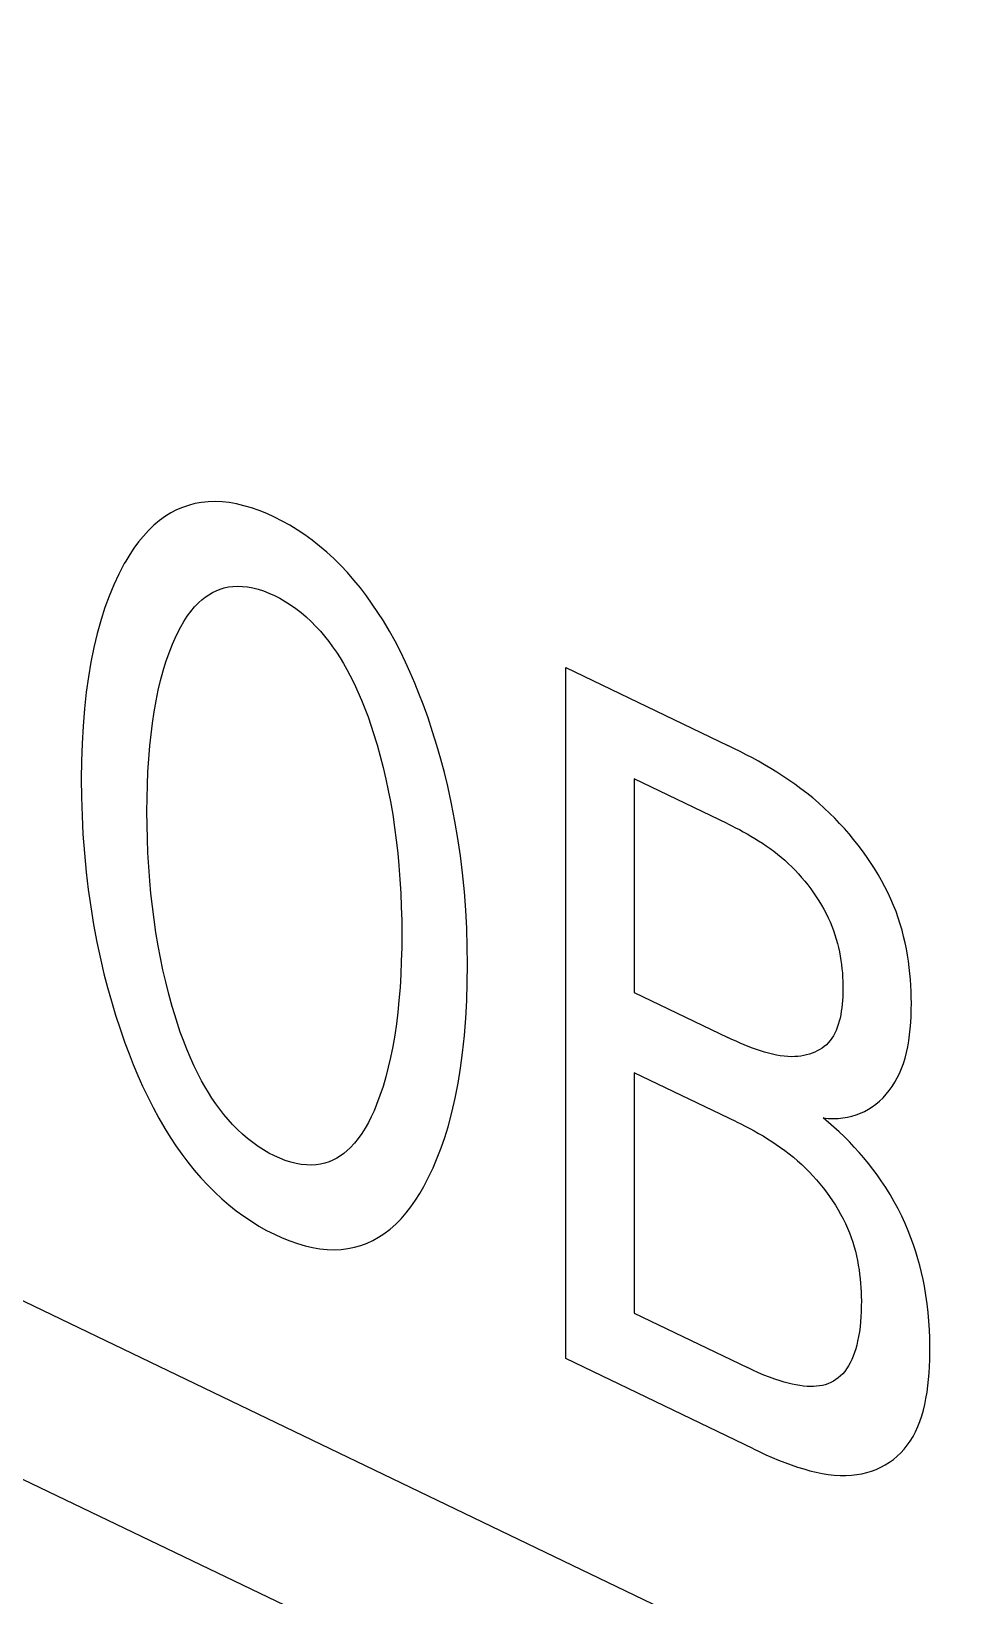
# Model space of a CAD drawing. Extents: x 0 to 420, y 0 to 297.
# Drawn here: x 198.578 to 200.436, y 119.45 to 122.592 of the extents above; entities that cross this region are included whole.
import ezdxf

# ---------------------------------------------------------------- set-up
doc = ezdxf.new("R2010")
doc.units = 0
doc.header["$LTSCALE"] = 23.1
doc.layers.add('40000_ISO', color=7, linetype='CONTINUOUS')

msp = doc.modelspace()

# ---------------------------------------------------------------- linework, layer by layer
at = {"layer": '40000_ISO', "color": 7, "linetype": 'CONTINUOUS'}
for p, q in [((151.239, 142.7894), (204.6505, 117.1157)), ((151.4456, 142.3318), (204.8571, 116.6581)), ((198.8703, 121.6311), (198.8589, 121.6252)), ((198.8821, 121.6362), (198.8703, 121.6311)), ((198.8943, 121.6404), (198.8821, 121.6362)), ((198.907, 121.6438), (198.8943, 121.6404)), ((198.9202, 121.6462), (198.907, 121.6438)), ((198.9337, 121.6477), (198.9202, 121.6462)), ((198.9477, 121.6481), (198.9337, 121.6477)), ((198.9617, 121.6475), (198.9477, 121.6481)), ((198.9762, 121.6458), (198.9617, 121.6475)), ((198.9908, 121.6432), (198.9762, 121.6458)), ((199.0057, 121.6397), (198.9908, 121.6432)), ((199.0208, 121.6352), (199.0057, 121.6397)), ((199.036, 121.6299), (199.0208, 121.6352)), ((199.0514, 121.6237), (199.036, 121.6299)), ((198.8245, 121.6003), (198.8137, 121.5899)), ((198.836, 121.6099), (198.8245, 121.6003)), ((198.8481, 121.6186), (198.836, 121.6099)), ((198.8589, 121.6252), (198.8481, 121.6186)), ((199.0667, 121.6167), (199.0514, 121.6237)), ((199.0821, 121.6089), (199.0667, 121.6167)), ((199.0975, 121.6003), (199.0821, 121.6089)), ((199.1127, 121.591), (199.0975, 121.6003)), ((198.7939, 121.567), (198.7847, 121.5545)), ((198.8035, 121.5788), (198.7939, 121.567)), ((198.8137, 121.5899), (198.8035, 121.5788)), ((199.1279, 121.581), (199.1127, 121.591)), ((199.1428, 121.5702), (199.1279, 121.581)), ((199.1575, 121.5587), (199.1428, 121.5702)), ((198.7761, 121.5415), (198.768, 121.5281)), ((198.7847, 121.5545), (198.7761, 121.5415)), ((199.172, 121.5464), (199.1575, 121.5587)), ((199.1861, 121.5335), (199.172, 121.5464)), ((199.2, 121.5197), (199.1861, 121.5335)), ((198.7542, 121.5024), (198.744, 121.4807)), ((198.7653, 121.5233), (198.7542, 121.5024)), ((198.768, 121.5281), (198.7653, 121.5233)), ((199.2136, 121.5052), (199.2, 121.5197)), ((199.2267, 121.4901), (199.2136, 121.5052)), ((198.744, 121.4807), (198.7346, 121.4582)), ((198.9497, 121.4689), (198.9576, 121.4721)), ((198.9576, 121.4721), (198.9658, 121.4746)), ((198.9658, 121.4746), (198.9743, 121.4765)), ((198.9743, 121.4765), (198.9831, 121.4777)), ((198.9831, 121.4777), (198.9928, 121.4781)), ((198.9928, 121.4781), (199.0028, 121.4777)), ((199.0028, 121.4777), (199.013, 121.4766)), ((199.013, 121.4766), (199.0235, 121.4746)), ((199.0235, 121.4746), (199.0342, 121.4719)), ((199.0342, 121.4719), (199.0449, 121.4684)), ((199.2395, 121.4746), (199.2267, 121.4901)), ((199.2517, 121.4585), (199.2395, 121.4746)), ((198.7346, 121.4582), (198.7262, 121.435)), ((198.9066, 121.4367), (198.9149, 121.4452)), ((198.9149, 121.4452), (198.9213, 121.4509)), ((198.9213, 121.4509), (198.9279, 121.4561)), ((198.9279, 121.4561), (198.9348, 121.4609)), ((198.9348, 121.4609), (198.9421, 121.4651)), ((198.9421, 121.4651), (198.9497, 121.4689)), ((199.0449, 121.4684), (199.0558, 121.4642)), ((199.0558, 121.4642), (199.0667, 121.4593)), ((199.0667, 121.4593), (199.0776, 121.4537)), ((199.0776, 121.4537), (199.0885, 121.4474)), ((199.0885, 121.4474), (199.0993, 121.4406)), ((199.0993, 121.4406), (199.1099, 121.4331)), ((199.2635, 121.4421), (199.2517, 121.4585)), ((199.2749, 121.4253), (199.2635, 121.4421)), ((198.7185, 121.4111), (198.7107, 121.3833)), ((198.7262, 121.435), (198.7185, 121.4111)), ((198.8785, 121.3966), (198.8848, 121.4074)), ((198.8848, 121.4074), (198.8915, 121.4177)), ((198.8915, 121.4177), (198.8988, 121.4275)), ((198.8988, 121.4275), (198.9066, 121.4367)), ((199.1099, 121.4331), (199.1204, 121.425)), ((199.1204, 121.425), (199.1306, 121.4163)), ((199.1306, 121.4163), (199.1406, 121.4071)), ((199.2857, 121.4082), (199.2749, 121.4253)), ((199.2978, 121.3879), (199.2857, 121.4082)), ((198.7107, 121.3833), (198.7039, 121.3547)), ((198.8672, 121.3738), (198.8727, 121.3853)), ((198.8727, 121.3853), (198.8785, 121.3966)), ((199.1406, 121.4071), (199.1503, 121.3974)), ((199.1503, 121.3974), (199.1591, 121.3877)), ((199.1591, 121.3877), (199.1677, 121.3776)), ((199.1677, 121.3776), (199.1759, 121.3671)), ((199.3092, 121.3674), (199.2978, 121.3879)), ((198.7039, 121.3547), (198.698, 121.3255)), ((198.8553, 121.3443), (198.8621, 121.3619)), ((198.8621, 121.3619), (198.8672, 121.3738)), ((199.1759, 121.3671), (199.1838, 121.3564)), ((199.1838, 121.3564), (199.1914, 121.3453)), ((199.1914, 121.3453), (199.1986, 121.3341)), ((199.3199, 121.3466), (199.3092, 121.3674)), ((199.3301, 121.3256), (199.3199, 121.3466)), ((198.698, 121.3255), (198.693, 121.2957)), ((198.8433, 121.3077), (198.849, 121.3262)), ((198.849, 121.3262), (198.8553, 121.3443)), ((199.1986, 121.3341), (199.2056, 121.3226)), ((199.2056, 121.3226), (199.2122, 121.311)), ((199.3397, 121.3046), (199.3301, 121.3256)), ((199.6521, 121.3147), (199.9779, 121.158)), ((199.6521, 119.9266), (199.6521, 121.3147)), ((198.693, 121.2957), (198.6888, 121.2654)), ((198.8336, 121.2694), (198.8382, 121.2888)), ((198.8382, 121.2888), (198.8433, 121.3077)), ((199.2122, 121.311), (199.2185, 121.2993)), ((199.2185, 121.2993), (199.2269, 121.2827)), ((199.2269, 121.2827), (199.2347, 121.266)), ((199.3488, 121.2834), (199.3397, 121.3046)), ((199.3573, 121.2622), (199.3488, 121.2834)), ((198.6888, 121.2654), (198.6851, 121.2314)), ((198.8291, 121.2477), (198.8336, 121.2694)), ((199.2347, 121.266), (199.2419, 121.2493)), ((199.3655, 121.2409), (199.3573, 121.2622)), ((198.6851, 121.2314), (198.6823, 121.197)), ((198.8218, 121.2032), (198.8251, 121.2256)), ((198.8251, 121.2256), (198.8291, 121.2477)), ((199.2419, 121.2493), (199.2486, 121.2325)), ((199.2486, 121.2325), (199.2549, 121.2156)), ((199.3754, 121.2134), (199.3655, 121.2409)), ((198.6823, 121.197), (198.6804, 121.162)), ((198.8189, 121.1804), (198.8218, 121.2032)), ((199.2549, 121.2156), (199.2608, 121.1988)), ((199.2608, 121.1988), (199.2662, 121.182)), ((199.3846, 121.1858), (199.3754, 121.2134)), ((198.6804, 121.162), (198.6793, 121.1266)), ((198.8144, 121.1315), (198.8165, 121.1573)), ((198.8165, 121.1573), (198.8189, 121.1804)), ((199.2662, 121.182), (199.2713, 121.1652)), ((199.2713, 121.1652), (199.273, 121.1596)), ((199.273, 121.1596), (199.2794, 121.1366)), ((199.3931, 121.1583), (199.3846, 121.1858)), ((199.401, 121.1309), (199.3931, 121.1583)), ((199.9901, 121.1521), (199.9779, 121.158)), ((198.6793, 121.1266), (198.6789, 121.0909)), ((198.8127, 121.1054), (198.8144, 121.1315)), ((199.2794, 121.1366), (199.2853, 121.1136)), ((199.4083, 121.1036), (199.401, 121.1309)), ((200.0024, 121.146), (199.9901, 121.1521)), ((200.0147, 121.1396), (200.0024, 121.146)), ((200.0271, 121.1331), (200.0147, 121.1396)), ((200.0394, 121.1263), (200.0271, 121.1331)), ((200.0517, 121.1193), (200.0394, 121.1263)), ((198.8116, 121.079), (198.8127, 121.1054)), ((199.2853, 121.1136), (199.2906, 121.0907)), ((199.415, 121.0763), (199.4083, 121.1036)), ((200.064, 121.1121), (200.0517, 121.1193)), ((200.0762, 121.1045), (200.064, 121.1121)), ((200.0884, 121.0967), (200.0762, 121.1045)), ((200.1006, 121.0886), (200.0884, 121.0967)), ((198.6789, 121.0909), (198.6792, 121.0542)), ((198.811, 121.0524), (198.8116, 121.079)), ((199.2906, 121.0907), (199.2955, 121.068)), ((199.2955, 121.068), (199.2999, 121.0453)), ((199.4227, 121.041), (199.415, 121.0763)), ((199.9779, 121.0006), (199.7897, 121.0911)), ((199.7897, 121.0911), (199.7897, 120.6622)), ((200.1126, 121.0801), (200.1006, 121.0886)), ((200.1246, 121.0713), (200.1126, 121.0801)), ((200.1365, 121.0622), (200.1246, 121.0713)), ((200.1482, 121.0527), (200.1365, 121.0622)), ((198.6792, 121.0542), (198.6803, 121.0171)), ((198.8108, 121.0255), (198.811, 121.0524)), ((199.2999, 121.0453), (199.3044, 121.0193)), ((199.4296, 121.0059), (199.4227, 121.041)), ((200.1598, 121.0428), (200.1482, 121.0527)), ((200.1713, 121.0325), (200.1598, 121.0428)), ((200.1827, 121.0218), (200.1713, 121.0325)), ((198.6803, 121.0171), (198.6822, 120.9797)), ((198.811, 120.9981), (198.8108, 121.0255)), ((199.3044, 121.0193), (199.3083, 120.9934)), ((199.4355, 120.971), (199.4296, 121.0059)), ((199.9779, 121.0006), (199.9856, 120.9969)), ((200.1926, 121.0119), (200.1827, 121.0218)), ((200.2023, 121.0017), (200.1926, 121.0119)), ((200.2119, 120.9913), (200.2023, 121.0017)), ((198.6822, 120.9797), (198.685, 120.942)), ((198.8116, 120.9704), (198.811, 120.9981)), ((198.8127, 120.9426), (198.8116, 120.9704)), ((199.3083, 120.9934), (199.3117, 120.9677)), ((199.3117, 120.9677), (199.3146, 120.9421)), ((199.4405, 120.9364), (199.4355, 120.971)), ((199.9856, 120.9969), (199.9933, 120.993)), ((199.9933, 120.993), (200.001, 120.9891)), ((200.001, 120.9891), (200.0088, 120.9849)), ((200.0088, 120.9849), (200.0165, 120.9807)), ((200.0165, 120.9807), (200.0242, 120.9762)), ((200.0242, 120.9762), (200.0319, 120.9716)), ((200.0319, 120.9716), (200.0396, 120.9669)), ((200.2213, 120.9805), (200.2119, 120.9913)), ((200.2305, 120.9695), (200.2213, 120.9805)), ((200.2395, 120.9582), (200.2305, 120.9695)), ((198.685, 120.942), (198.6886, 120.9039)), ((198.8143, 120.9146), (198.8127, 120.9426)), ((199.3146, 120.9421), (199.317, 120.9168)), ((199.4447, 120.902), (199.4405, 120.9364)), ((200.0396, 120.9669), (200.0473, 120.9619)), ((200.0473, 120.9619), (200.0549, 120.9567)), ((200.0549, 120.9567), (200.0625, 120.9514)), ((200.0625, 120.9514), (200.07, 120.9458)), ((200.07, 120.9458), (200.0774, 120.94)), ((200.0774, 120.94), (200.0847, 120.934)), ((200.2481, 120.9467), (200.2395, 120.9582)), ((200.2565, 120.935), (200.2481, 120.9467)), ((198.8164, 120.8863), (198.8143, 120.9146)), ((199.317, 120.9168), (199.3191, 120.8889)), ((200.0847, 120.934), (200.092, 120.9277)), ((200.092, 120.9277), (200.0992, 120.9212)), ((200.0992, 120.9212), (200.1062, 120.9144)), ((200.1062, 120.9144), (200.1129, 120.9076)), ((200.1129, 120.9076), (200.1195, 120.9005)), ((200.2646, 120.9232), (200.2565, 120.935)), ((200.2724, 120.9111), (200.2646, 120.9232)), ((200.2798, 120.899), (200.2724, 120.9111)), ((198.6886, 120.9039), (198.6927, 120.869)), ((198.8188, 120.8605), (198.8164, 120.8863)), ((199.3191, 120.8889), (199.3207, 120.8612)), ((199.4484, 120.8645), (199.4447, 120.902)), ((200.1195, 120.9005), (200.1259, 120.8932)), ((200.1259, 120.8932), (200.1322, 120.8857)), ((200.1322, 120.8857), (200.1383, 120.8781)), ((200.1383, 120.8781), (200.1443, 120.8702)), ((200.2868, 120.8867), (200.2798, 120.899)), ((200.2935, 120.8743), (200.2868, 120.8867)), ((200.2997, 120.8618), (200.2935, 120.8743)), ((198.6927, 120.869), (198.6977, 120.8339)), ((198.8216, 120.8346), (198.8188, 120.8605)), ((199.3207, 120.8612), (199.3218, 120.8338)), ((199.4511, 120.8274), (199.4484, 120.8645)), ((200.1443, 120.8702), (200.15, 120.8623)), ((200.15, 120.8623), (200.1555, 120.8541)), ((200.1555, 120.8541), (200.1608, 120.8459)), ((200.1608, 120.8459), (200.1658, 120.8376)), ((200.3055, 120.8493), (200.2997, 120.8618)), ((200.3108, 120.8368), (200.3055, 120.8493)), ((198.6977, 120.8339), (198.7035, 120.7986)), ((198.825, 120.8085), (198.8216, 120.8346)), ((199.3218, 120.8338), (199.3225, 120.8065)), ((199.4531, 120.7906), (199.4511, 120.8274)), ((200.1658, 120.8376), (200.1706, 120.8292)), ((200.1706, 120.8292), (200.1751, 120.8207)), ((200.1751, 120.8207), (200.1793, 120.8121)), ((200.1793, 120.8121), (200.1832, 120.8036)), ((200.3157, 120.8244), (200.3108, 120.8368)), ((200.3201, 120.8119), (200.3157, 120.8244)), ((200.3241, 120.7994), (200.3201, 120.8119)), ((198.7035, 120.7986), (198.7102, 120.763)), ((198.8288, 120.7823), (198.825, 120.8085)), ((198.8333, 120.7559), (198.8288, 120.7823)), ((199.3225, 120.8065), (199.3227, 120.7795)), ((199.3227, 120.7795), (199.3225, 120.7522)), ((199.4542, 120.7541), (199.4531, 120.7906)), ((200.1832, 120.8036), (200.1868, 120.795)), ((200.1868, 120.795), (200.19, 120.7864)), ((200.19, 120.7864), (200.193, 120.7778)), ((200.3278, 120.7869), (200.3241, 120.7994)), ((200.331, 120.7744), (200.3278, 120.7869)), ((198.7102, 120.763), (198.7179, 120.7272)), ((198.8378, 120.7318), (198.8333, 120.7559)), ((199.3225, 120.7522), (199.3218, 120.7252)), ((199.4546, 120.718), (199.4542, 120.7541)), ((200.193, 120.7778), (200.1957, 120.7692)), ((200.1957, 120.7692), (200.1981, 120.7607)), ((200.1981, 120.7607), (200.2002, 120.7521)), ((200.2002, 120.7521), (200.202, 120.7435)), ((200.3339, 120.7619), (200.331, 120.7744)), ((200.3365, 120.7495), (200.3339, 120.7619)), ((200.3387, 120.7371), (200.3365, 120.7495)), ((198.7179, 120.7272), (198.7244, 120.6997)), ((198.8429, 120.7076), (198.8378, 120.7318)), ((199.3218, 120.7252), (199.3207, 120.6984)), ((199.4542, 120.6817), (199.4546, 120.718)), ((200.202, 120.7435), (200.2036, 120.735)), ((200.2036, 120.735), (200.205, 120.7265)), ((200.205, 120.7265), (200.2062, 120.7181)), ((200.2062, 120.7181), (200.2071, 120.7096)), ((200.3406, 120.7247), (200.3387, 120.7371)), ((200.3423, 120.7125), (200.3406, 120.7247)), ((198.7244, 120.6997), (198.7315, 120.672)), ((198.8485, 120.6832), (198.8429, 120.7076)), ((199.3207, 120.6984), (199.3192, 120.6719)), ((200.2071, 120.7096), (200.2078, 120.7013)), ((200.2078, 120.7013), (200.2083, 120.6929)), ((200.2083, 120.6929), (200.2087, 120.6846)), ((200.2087, 120.6846), (200.2089, 120.6764)), ((200.3436, 120.7002), (200.3423, 120.7125)), ((200.3446, 120.6881), (200.3436, 120.7002)), ((200.3455, 120.676), (200.3446, 120.6881)), ((198.7315, 120.672), (198.7393, 120.6443)), ((198.8546, 120.6588), (198.8485, 120.6832)), ((198.8614, 120.6342), (198.8546, 120.6588)), ((199.3192, 120.6719), (199.317, 120.6456)), ((199.4531, 120.6458), (199.4542, 120.6817)), ((199.7897, 120.6622), (199.9779, 120.5717)), ((200.2087, 120.6607), (200.2085, 120.6531)), ((200.2089, 120.6683), (200.2087, 120.6607)), ((200.2089, 120.6764), (200.2089, 120.6683)), ((200.346, 120.6641), (200.3455, 120.676)), ((200.3464, 120.6522), (200.346, 120.6641)), ((198.7393, 120.6443), (198.7477, 120.6165)), ((198.8665, 120.6171), (198.8614, 120.6342)), ((199.3147, 120.6222), (199.3118, 120.599)), ((199.317, 120.6456), (199.3147, 120.6222)), ((199.4512, 120.6103), (199.4531, 120.6458)), ((200.2057, 120.6242), (200.2045, 120.6173)), ((200.2067, 120.6312), (200.2057, 120.6242)), ((200.2074, 120.6384), (200.2067, 120.6312)), ((200.208, 120.6457), (200.2074, 120.6384)), ((200.2085, 120.6531), (200.208, 120.6457)), ((200.346, 120.6144), (200.3464, 120.6273)), ((200.3465, 120.6405), (200.3464, 120.6522)), ((200.3464, 120.6273), (200.3465, 120.6405)), ((198.7477, 120.6165), (198.7568, 120.5887)), ((198.8719, 120.5998), (198.8665, 120.6171)), ((198.8778, 120.5826), (198.8719, 120.5998)), ((199.3118, 120.599), (199.3085, 120.5761)), ((199.4485, 120.5753), (199.4512, 120.6103)), ((200.1977, 120.5917), (200.1953, 120.5858)), ((200.1997, 120.5977), (200.1977, 120.5917)), ((200.2016, 120.6041), (200.1997, 120.5977)), ((200.2032, 120.6106), (200.2016, 120.6041)), ((200.2045, 120.6173), (200.2032, 120.6106)), ((200.3444, 120.5891), (200.3453, 120.6016)), ((200.3453, 120.6016), (200.346, 120.6144)), ((198.7568, 120.5887), (198.7666, 120.5608)), ((198.7666, 120.5608), (198.7747, 120.539)), ((198.884, 120.5653), (198.8778, 120.5826)), ((198.8908, 120.5481), (198.884, 120.5653)), ((199.3085, 120.5761), (199.3046, 120.5536)), ((199.4448, 120.5408), (199.4485, 120.5753)), ((199.986, 120.5679), (199.9779, 120.5717)), ((199.9942, 120.5641), (199.986, 120.5679)), ((200.0024, 120.5604), (199.9942, 120.5641)), ((200.0106, 120.5569), (200.0024, 120.5604)), ((200.1796, 120.5611), (200.1757, 120.5572)), ((200.1832, 120.5653), (200.1796, 120.5611)), ((200.1867, 120.57), (200.1832, 120.5653)), ((200.1899, 120.575), (200.1867, 120.57)), ((200.1927, 120.5803), (200.1899, 120.575)), ((200.1953, 120.5858), (200.1927, 120.5803)), ((200.3393, 120.5529), (200.3413, 120.5647)), ((200.3413, 120.5647), (200.343, 120.5768)), ((200.343, 120.5768), (200.3444, 120.5891)), ((198.7747, 120.539), (198.7833, 120.5172)), ((198.8981, 120.5309), (198.8908, 120.5481)), ((198.9059, 120.5138), (198.8981, 120.5309)), ((199.3002, 120.5314), (199.2956, 120.5117)), ((199.3046, 120.5536), (199.3002, 120.5314)), ((199.4407, 120.5099), (199.4448, 120.5408)), ((200.0188, 120.5536), (200.0106, 120.5569)), ((200.027, 120.5504), (200.0188, 120.5536)), ((200.0351, 120.5474), (200.027, 120.5504)), ((200.0432, 120.5447), (200.0351, 120.5474)), ((200.0513, 120.5421), (200.0432, 120.5447)), ((200.0594, 120.5399), (200.0513, 120.5421)), ((200.0674, 120.5379), (200.0594, 120.5399)), ((200.0753, 120.5363), (200.0674, 120.5379)), ((200.0832, 120.5349), (200.0753, 120.5363)), ((200.0909, 120.534), (200.0832, 120.5349)), ((200.0986, 120.5333), (200.0909, 120.534)), ((200.1062, 120.5331), (200.0986, 120.5333)), ((200.1124, 120.5332), (200.1062, 120.5331)), ((200.1185, 120.5336), (200.1124, 120.5332)), ((200.1245, 120.5343), (200.1185, 120.5336)), ((200.1304, 120.5353), (200.1245, 120.5343)), ((200.1361, 120.5366), (200.1304, 120.5353)), ((200.1417, 120.5381), (200.1361, 120.5366)), ((200.1472, 120.54), (200.1417, 120.5381)), ((200.1524, 120.5421), (200.1472, 120.54)), ((200.1575, 120.5445), (200.1524, 120.5421)), ((200.1624, 120.5472), (200.1575, 120.5445)), ((200.1671, 120.5502), (200.1624, 120.5472)), ((200.1715, 120.5536), (200.1671, 120.5502)), ((200.1757, 120.5572), (200.1715, 120.5536)), ((200.3306, 120.5195), (200.3339, 120.5303)), ((200.3339, 120.5303), (200.3368, 120.5415)), ((200.3368, 120.5415), (200.3393, 120.5529)), ((198.7833, 120.5172), (198.7924, 120.4955)), ((198.9143, 120.4968), (198.9059, 120.5138)), ((198.9206, 120.4849), (198.9143, 120.4968)), ((199.2956, 120.5117), (199.2906, 120.4924)), ((199.4358, 120.4796), (199.4407, 120.5099)), ((199.995, 120.4022), (199.7897, 120.5009)), ((199.7897, 120.5009), (199.7897, 120.0179)), ((200.3182, 120.4904), (200.3227, 120.4995)), ((200.3227, 120.4995), (200.3268, 120.5091)), ((200.3268, 120.5091), (200.3306, 120.5195)), ((198.7924, 120.4955), (198.802, 120.4739)), ((198.802, 120.4739), (198.8122, 120.4523)), ((198.9272, 120.473), (198.9206, 120.4849)), ((198.9342, 120.4614), (198.9272, 120.473)), ((199.285, 120.4734), (199.2788, 120.4549)), ((199.2906, 120.4924), (199.285, 120.4734)), ((199.43, 120.4498), (199.4358, 120.4796)), ((200.2961, 120.4576), (200.3022, 120.4652)), ((200.3022, 120.4652), (200.3079, 120.4732)), ((200.3079, 120.4732), (200.3133, 120.4816)), ((200.3133, 120.4816), (200.3182, 120.4904)), ((198.8122, 120.4523), (198.8231, 120.431)), ((198.9414, 120.4499), (198.9342, 120.4614)), ((198.949, 120.4386), (198.9414, 120.4499)), ((198.957, 120.4276), (198.949, 120.4386)), ((199.2721, 120.4369), (199.267, 120.4246)), ((199.2788, 120.4549), (199.2721, 120.4369)), ((199.4233, 120.4207), (199.43, 120.4498)), ((200.2676, 120.4323), (200.2753, 120.4378)), ((200.2753, 120.4378), (200.2826, 120.4439)), ((200.2826, 120.4439), (200.2895, 120.4505)), ((200.2895, 120.4505), (200.2961, 120.4576)), ((198.8231, 120.431), (198.8346, 120.4098)), ((198.8346, 120.4098), (198.8468, 120.3889)), ((198.9652, 120.4169), (198.957, 120.4276)), ((198.9738, 120.4066), (198.9652, 120.4169)), ((198.9828, 120.3967), (198.9738, 120.4066)), ((199.2615, 120.4126), (199.2557, 120.4009)), ((199.267, 120.4246), (199.2615, 120.4126)), ((199.4156, 120.3922), (199.4233, 120.4207)), ((199.995, 120.4022), (200.0039, 120.3979)), ((200.169, 120.4101), (200.1793, 120.4091)), ((200.1799, 120.4011), (200.169, 120.4101)), ((200.1793, 120.4091), (200.1894, 120.4088)), ((200.1894, 120.4088), (200.1992, 120.4092)), ((200.1992, 120.4092), (200.2088, 120.4101)), ((200.2088, 120.4101), (200.218, 120.4117)), ((200.218, 120.4117), (200.227, 120.4138)), ((200.227, 120.4138), (200.2357, 120.4164)), ((200.2357, 120.4164), (200.2442, 120.4196)), ((200.2442, 120.4196), (200.2523, 120.4233)), ((200.2523, 120.4233), (200.2601, 120.4276)), ((200.2601, 120.4276), (200.2676, 120.4323)), ((198.8468, 120.3889), (198.8577, 120.3715)), ((198.8577, 120.3715), (198.869, 120.3543)), ((198.9924, 120.3868), (198.9828, 120.3967)), ((199.0024, 120.3774), (198.9924, 120.3868)), ((199.0127, 120.3686), (199.0024, 120.3774)), ((199.2427, 120.379), (199.2354, 120.3688)), ((199.2494, 120.3897), (199.2427, 120.379)), ((199.2557, 120.4009), (199.2494, 120.3897)), ((199.4019, 120.3501), (199.4091, 120.3709)), ((199.4091, 120.3709), (199.4156, 120.3922)), ((200.0039, 120.3979), (200.0128, 120.3934)), ((200.0128, 120.3934), (200.0217, 120.3888)), ((200.0217, 120.3888), (200.0306, 120.384)), ((200.0306, 120.384), (200.0396, 120.379)), ((200.0396, 120.379), (200.0485, 120.3738)), ((200.0485, 120.3738), (200.0574, 120.3684)), ((200.1908, 120.3917), (200.1799, 120.4011)), ((200.2015, 120.382), (200.1908, 120.3917)), ((200.212, 120.372), (200.2015, 120.382)), ((200.2221, 120.3619), (200.212, 120.372)), ((198.869, 120.3543), (198.8808, 120.3375)), ((199.0233, 120.3604), (199.0127, 120.3686)), ((199.034, 120.3528), (199.0233, 120.3604)), ((199.0448, 120.3458), (199.034, 120.3528)), ((199.0557, 120.3395), (199.0448, 120.3458)), ((199.0667, 120.3339), (199.0557, 120.3395)), ((199.2128, 120.3444), (199.2062, 120.3389)), ((199.2191, 120.3503), (199.2128, 120.3444)), ((199.2276, 120.3592), (199.2191, 120.3503)), ((199.2354, 120.3688), (199.2276, 120.3592)), ((199.3941, 120.3298), (199.4019, 120.3501)), ((200.0574, 120.3684), (200.0662, 120.3628)), ((200.0662, 120.3628), (200.075, 120.357)), ((200.075, 120.357), (200.0838, 120.3509)), ((200.0838, 120.3509), (200.0924, 120.3446)), ((200.0924, 120.3446), (200.101, 120.338)), ((200.2319, 120.3515), (200.2221, 120.3619)), ((200.2416, 120.3409), (200.2319, 120.3515)), ((200.251, 120.3299), (200.2416, 120.3409)), ((198.8808, 120.3375), (198.8931, 120.3211)), ((198.8931, 120.3211), (198.9059, 120.3052)), ((199.0777, 120.329), (199.0667, 120.3339)), ((199.0886, 120.3248), (199.0777, 120.329)), ((199.0995, 120.3213), (199.0886, 120.3248)), ((199.1102, 120.3186), (199.0995, 120.3213)), ((199.1207, 120.3167), (199.1102, 120.3186)), ((199.131, 120.3156), (199.1207, 120.3167)), ((199.141, 120.3154), (199.131, 120.3156)), ((199.1507, 120.3159), (199.141, 120.3154)), ((199.1596, 120.3173), (199.1507, 120.3159)), ((199.1682, 120.3193), (199.1596, 120.3173)), ((199.1765, 120.3221), (199.1682, 120.3193)), ((199.1844, 120.3254), (199.1765, 120.3221)), ((199.192, 120.3294), (199.1844, 120.3254)), ((199.1993, 120.3339), (199.192, 120.3294)), ((199.2062, 120.3389), (199.1993, 120.3339)), ((199.3766, 120.2908), (199.3857, 120.31)), ((199.3857, 120.31), (199.3941, 120.3298)), ((200.101, 120.338), (200.1096, 120.3311)), ((200.1096, 120.3311), (200.118, 120.3239)), ((200.118, 120.3239), (200.1262, 120.3164)), ((200.1262, 120.3164), (200.1344, 120.3086)), ((200.1344, 120.3086), (200.1417, 120.3012)), ((200.2601, 120.3188), (200.251, 120.3299)), ((200.269, 120.3075), (200.2601, 120.3188)), ((198.9059, 120.3052), (198.9191, 120.2897)), ((198.9191, 120.2897), (198.9328, 120.2749)), ((199.3669, 120.2722), (199.3766, 120.2908)), ((200.1417, 120.3012), (200.1488, 120.2936)), ((200.1488, 120.2936), (200.1558, 120.2858)), ((200.1558, 120.2858), (200.1627, 120.2777)), ((200.1627, 120.2777), (200.1693, 120.2694)), ((200.2776, 120.2958), (200.269, 120.3075)), ((200.2859, 120.284), (200.2776, 120.2958)), ((200.295, 120.2702), (200.2859, 120.284)), ((198.9328, 120.2749), (198.9469, 120.2608)), ((198.9469, 120.2608), (198.961, 120.2476)), ((198.961, 120.2476), (198.9755, 120.2352)), ((199.3412, 120.2317), (199.3503, 120.2447)), ((199.3503, 120.2447), (199.3588, 120.2582)), ((199.3588, 120.2582), (199.3669, 120.2722)), ((200.1693, 120.2694), (200.1758, 120.2609)), ((200.1758, 120.2609), (200.182, 120.2523)), ((200.182, 120.2523), (200.188, 120.2435)), ((200.3036, 120.2561), (200.295, 120.2702)), ((200.3119, 120.2418), (200.3036, 120.2561)), ((198.9755, 120.2352), (198.9903, 120.2235)), ((198.9903, 120.2235), (199.0053, 120.2126)), ((199.3214, 120.2076), (199.3316, 120.2193)), ((199.3316, 120.2193), (199.3412, 120.2317)), ((200.188, 120.2435), (200.1938, 120.2346)), ((200.1938, 120.2346), (200.1992, 120.2256)), ((200.1992, 120.2256), (200.2044, 120.2165)), ((200.2044, 120.2165), (200.2093, 120.2073)), ((200.3197, 120.2274), (200.3119, 120.2418)), ((200.327, 120.2128), (200.3197, 120.2274)), ((199.0053, 120.2126), (199.0205, 120.2024)), ((199.0205, 120.2024), (199.0358, 120.193)), ((199.0358, 120.193), (199.0512, 120.1843)), ((199.0512, 120.1843), (199.0667, 120.1765)), ((199.2869, 120.1773), (199.2991, 120.1865)), ((199.2991, 120.1865), (199.3106, 120.1966)), ((199.3106, 120.1966), (199.3214, 120.2076)), ((200.2093, 120.2073), (200.2139, 120.198)), ((200.2139, 120.198), (200.2181, 120.1887)), ((200.2181, 120.1887), (200.2219, 120.1794)), ((200.3338, 120.1981), (200.327, 120.2128)), ((200.3401, 120.1833), (200.3338, 120.1981)), ((200.3457, 120.1693), (200.3401, 120.1833)), ((199.0667, 120.1765), (199.0822, 120.1694)), ((199.0822, 120.1694), (199.0977, 120.1632)), ((199.0977, 120.1632), (199.1131, 120.1578)), ((199.1131, 120.1578), (199.1283, 120.1534)), ((199.1283, 120.1534), (199.1434, 120.1499)), ((199.2279, 120.1504), (199.2406, 120.1541)), ((199.2406, 120.1541), (199.253, 120.1587)), ((199.253, 120.1587), (199.2648, 120.1641)), ((199.2648, 120.1641), (199.2761, 120.1703)), ((199.2761, 120.1703), (199.2869, 120.1773)), ((200.2219, 120.1794), (200.2254, 120.1701)), ((200.2254, 120.1701), (200.2286, 120.1608)), ((200.2286, 120.1608), (200.2314, 120.1515)), ((200.2314, 120.1515), (200.234, 120.1422)), ((200.3507, 120.1553), (200.3457, 120.1693)), ((200.3554, 120.1413), (200.3507, 120.1553)), ((199.1434, 120.1499), (199.1582, 120.1474)), ((199.1582, 120.1474), (199.1727, 120.1459)), ((199.1727, 120.1459), (199.1869, 120.1454)), ((199.1869, 120.1454), (199.201, 120.146)), ((199.201, 120.146), (199.2146, 120.1477)), ((199.2146, 120.1477), (199.2279, 120.1504)), ((200.234, 120.1422), (200.2362, 120.1329)), ((200.2362, 120.1329), (200.2382, 120.1236)), ((200.2382, 120.1236), (200.2399, 120.1143)), ((200.3596, 120.1274), (200.3554, 120.1413)), ((200.3635, 120.1135), (200.3596, 120.1274)), ((200.2399, 120.1143), (200.2414, 120.1051)), ((200.2414, 120.1051), (200.2426, 120.096)), ((200.2426, 120.096), (200.2437, 120.0869)), ((200.3669, 120.0996), (200.3635, 120.1135)), ((200.37, 120.0859), (200.3669, 120.0996)), ((200.2437, 120.0869), (200.2445, 120.0779)), ((200.2445, 120.0779), (200.2451, 120.0689)), ((200.2451, 120.0689), (200.2455, 120.06)), ((200.2455, 120.06), (200.2458, 120.0512)), ((200.3727, 120.0722), (200.37, 120.0859)), ((200.3757, 120.0544), (200.3727, 120.0722)), ((200.2459, 120.0318), (200.2456, 120.0212)), ((200.2458, 120.0512), (200.246, 120.0425)), ((200.246, 120.0425), (200.2459, 120.0318)), ((200.3782, 120.0368), (200.3757, 120.0544)), ((200.3802, 120.0193), (200.3782, 120.0368)), ((199.7897, 120.0179), (200.0171, 119.9085)), ((200.2444, 120.0006), (200.2433, 119.9905)), ((200.2451, 120.0108), (200.2444, 120.0006)), ((200.2456, 120.0212), (200.2451, 120.0108)), ((200.3816, 120.002), (200.3802, 120.0193)), ((200.3827, 119.9848), (200.3816, 120.002)), ((200.2404, 119.971), (200.2385, 119.9615)), ((200.242, 119.9807), (200.2404, 119.971)), ((200.2433, 119.9905), (200.242, 119.9807)), ((200.3833, 119.9678), (200.3827, 119.9848)), ((200.3836, 119.9508), (200.3833, 119.9678)), ((200.2297, 119.9318), (200.2268, 119.9249)), ((200.2323, 119.9389), (200.2297, 119.9318)), ((200.2346, 119.9462), (200.2323, 119.9389)), ((200.2367, 119.9538), (200.2346, 119.9462)), ((200.2385, 119.9615), (200.2367, 119.9538)), ((200.3833, 119.9239), (200.3835, 119.9373)), ((200.3835, 119.9373), (200.3836, 119.9508)), ((200.0292, 119.7453), (199.6521, 119.9266)), ((200.0281, 119.9033), (200.0171, 119.9085)), ((200.0392, 119.8984), (200.0281, 119.9033)), ((200.2125, 119.901), (200.2085, 119.8963)), ((200.2162, 119.906), (200.2125, 119.901)), ((200.22, 119.912), (200.2162, 119.906)), ((200.2236, 119.9183), (200.22, 119.912)), ((200.2268, 119.9249), (200.2236, 119.9183)), ((200.382, 119.8975), (200.3828, 119.9106)), ((200.3828, 119.9106), (200.3833, 119.9239)), ((200.0503, 119.8937), (200.0392, 119.8984)), ((200.0613, 119.8894), (200.0503, 119.8937)), ((200.0723, 119.8854), (200.0613, 119.8894)), ((200.0832, 119.8818), (200.0723, 119.8854)), ((200.0911, 119.8794), (200.0832, 119.8818)), ((200.0989, 119.8773), (200.0911, 119.8794)), ((200.1067, 119.8754), (200.0989, 119.8773)), ((200.1145, 119.8738), (200.1067, 119.8754)), ((200.1221, 119.8725), (200.1145, 119.8738)), ((200.1297, 119.8716), (200.1221, 119.8725)), ((200.1372, 119.8709), (200.1297, 119.8716)), ((200.1435, 119.8707), (200.1372, 119.8709)), ((200.1498, 119.8707), (200.1435, 119.8707)), ((200.156, 119.8711), (200.1498, 119.8707)), ((200.162, 119.8718), (200.156, 119.8711)), ((200.1678, 119.8728), (200.162, 119.8718)), ((200.1735, 119.8742), (200.1678, 119.8728)), ((200.1789, 119.876), (200.1735, 119.8742)), ((200.1845, 119.8784), (200.1789, 119.876)), ((200.1898, 119.8812), (200.1845, 119.8784)), ((200.1949, 119.8844), (200.1898, 119.8812)), ((200.1997, 119.888), (200.1949, 119.8844)), ((200.2042, 119.892), (200.1997, 119.888)), ((200.2085, 119.8963), (200.2042, 119.892)), ((200.3779, 119.8591), (200.3796, 119.8717)), ((200.3796, 119.8717), (200.3809, 119.8845)), ((200.3809, 119.8845), (200.382, 119.8975)), ((200.3734, 119.8348), (200.3758, 119.8468)), ((200.3758, 119.8468), (200.3779, 119.8591)), ((200.3637, 119.8007), (200.3673, 119.8117)), ((200.3673, 119.8117), (200.3706, 119.8231)), ((200.3706, 119.8231), (200.3734, 119.8348)), ((200.3498, 119.7702), (200.3549, 119.7799)), ((200.3549, 119.7799), (200.3595, 119.7901)), ((200.3595, 119.7901), (200.3637, 119.8007)), ((200.0292, 119.7453), (200.0418, 119.7394)), ((200.3252, 119.7374), (200.332, 119.7448)), ((200.332, 119.7448), (200.3383, 119.7526)), ((200.3383, 119.7526), (200.3442, 119.7609)), ((200.3442, 119.7609), (200.3498, 119.7702)), ((200.0418, 119.7394), (200.0544, 119.7336)), ((200.0544, 119.7336), (200.0671, 119.7281)), ((200.0671, 119.7281), (200.0798, 119.7228)), ((200.0798, 119.7228), (200.0925, 119.7179)), ((200.0925, 119.7179), (200.1052, 119.7132)), ((200.1052, 119.7132), (200.1178, 119.7089)), ((200.2851, 119.7085), (200.2939, 119.7132)), ((200.2939, 119.7132), (200.3023, 119.7185)), ((200.3023, 119.7185), (200.3103, 119.7243)), ((200.3103, 119.7243), (200.318, 119.7306)), ((200.318, 119.7306), (200.3252, 119.7374)), ((200.1178, 119.7089), (200.1304, 119.7051)), ((200.1304, 119.7051), (200.1428, 119.7016)), ((200.1428, 119.7016), (200.1552, 119.6986)), ((200.1552, 119.6986), (200.1674, 119.6962)), ((200.1674, 119.6962), (200.1795, 119.6942)), ((200.1795, 119.6942), (200.1915, 119.6928)), ((200.1915, 119.6928), (200.2032, 119.6921)), ((200.2032, 119.6921), (200.2148, 119.6919)), ((200.2148, 119.6919), (200.2261, 119.6924)), ((200.2261, 119.6924), (200.2366, 119.6936)), ((200.2366, 119.6936), (200.2469, 119.6954)), ((200.2469, 119.6954), (200.2569, 119.6978)), ((200.2569, 119.6978), (200.2666, 119.7007)), ((200.2666, 119.7007), (200.276, 119.7043)), ((200.276, 119.7043), (200.2851, 119.7085))]:
    msp.add_line(p, q, dxfattribs=at)

doc.saveas('drawing.dxf')
